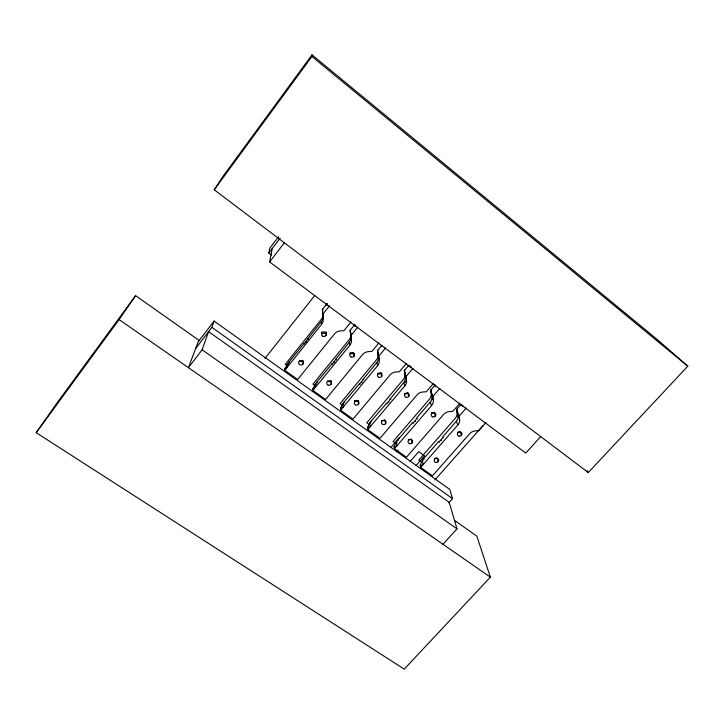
<?xml version="1.0" encoding="UTF-8"?>
<svg xmlns="http://www.w3.org/2000/svg" width="724" height="724" viewBox="0 0 724 724"><rect width="100%" height="100%" fill="white"/><g stroke="black" fill="none" stroke-linecap="round" stroke-linejoin="round"><path stroke-width="1.09" d="M302.949 364.145L303.048 361.005M214.232 189.779L311.917 56.499L312.008 54.852L657.265 339.52L687.8 366.208L588.268 472.555L214.232 189.779L222.956 176.403L312.008 54.852M287.184 367.312L287.419 364.317M351.013 321.981L344.009 330.624L340.479 330.877A8.389 8.018 -4.8 0 0 334.425 334.008L297.654 379.503L284.776 370.308L284.921 368.643A2.923 0.516 -54.2 0 1 285.256 368.027L288.496 362.624L304.053 343.438A4.082 0.724 -53.9 0 0 307.718 338.859L321.42 321.492A8.389 8.073 2.2 0 0 322.252 320.216L322.832 318.786M540.719 436.608L525.76 453.079L269.627 261.943L272.224 248.531M271.5 255.056L268.785 253.02L269.771 248.232L278.559 236.739M322.904 318.515L323.076 314.605A8.317 8.009 2.3 0 1 321.347 319.239L285.283 364.326L287.093 365.62M405.368 379.53L405.331 375.937M378.371 359.602L378.408 355.937M431.848 399.205L432.029 396.725L430.789 390.453L431.205 389.575M350.814 339.511L350.235 340.923A8.299 7.928 -5.3 0 1 349.393 342.171L335.692 359.285A4.036 0.86 -53.9 0 1 332.017 363.792L316.397 382.652L313.293 388.028A2.896 0.615 -54.3 0 0 312.94 388.707L312.958 390.444L325.592 399.476L362.452 354.706A8.317 7.873 -10.1 0 1 368.48 351.62L371.964 351.366L378.987 342.859M378.299 359.864L377.756 361.158A8.226 7.792 -10.4 0 1 376.86 362.48L363.149 379.34A4 0.986 -53.9 0 1 359.466 383.774L343.791 402.327L340.778 407.757M431.766 399.467L431.169 400.815A8.091 7.502 -16.4 0 1 430.318 402.001L417.133 417.395A1.439 0.453 -53.8 0 0 416.924 417.721L416.608 418.382A3.937 1.24 -53.9 0 1 412.906 422.68L412.553 422.843A1.448 0.453 -54 0 0 412.237 423.088L396.978 440.826A1.62 0.507 -54.5 0 0 396.707 441.233L394.363 446.038A2.815 0.887 -54.5 0 0 394.064 446.726M195.652 348.543L211.87 327.357L214.069 321.058L449.722 489.379L452.536 498.655L448.771 502.854M214.069 321.058L198.186 341.837L188.421 367.665L202.141 349.801L208.602 331.619L449.206 502.366L456.989 528.828L442.961 544.267M485.876 422.653L478.817 430.635L475.46 430.889A8.055 7.285 -19.3 0 0 469.559 433.794L432.445 475.84L420.689 467.433L420.173 465.378A2.796 0.968 -54.6 0 1 420.418 464.736L422.68 459.876A1.602 0.552 -54.5 0 1 422.943 459.469L438.228 442.002A1.439 0.498 -54 0 1 438.554 441.767L438.916 441.613A3.901 1.357 -53.9 0 0 442.626 437.377L442.871 436.834A1.439 0.498 -53.8 0 1 443.133 436.4L456.337 421.241A8.027 7.358 -18.1 0 0 457.188 420.065L457.794 418.743A5.159 4.163 89.7 0 0 457.912 418.508L457.668 414.644M457.631 414.562L456.708 409.721L457.106 408.843M433.414 383.485L426.364 391.72L422.943 391.974A8.181 7.575 -16.1 0 0 416.979 394.969L379.982 438.346L367.792 429.631L367.521 427.721A2.842 0.796 -54.5 0 1 367.801 427.088L370.272 422.255A1.629 0.453 -54.4 0 1 370.543 421.848L386.426 403.404A3.964 1.113 -53.9 0 0 390.118 399.033L403.829 382.426A8.154 7.638 -13.9 0 0 404.68 381.213L405.277 379.847A5.249 4.036 -87 0 0 405.395 379.602M405.268 375.711L404.399 370.833L404.834 369.964M378.371 355.756L377.53 350.859L377.991 349.991M312.958 390.444L349.773 345.339A8.389 8.009 -5.3 0 0 351.439 339.004L350.172 330.515L350.651 329.655M284.776 370.308L321.51 324.47A8.48 8.145 2 0 0 323.121 318.017L322.47 314.65L322.804 308.94M454.717 520.556L476.854 536.158L490.365 577.155L404.245 669.148L36.2 432.69L119.107 319.574L135.596 295.654L199.236 340.506M36.2 432.69L58.943 400.3L135.596 295.654M268.785 253.02L280.134 238.196M269.627 261.943L284.342 242.784M264.939 358.434L314.786 295.464M322.298 309.582L327.049 303.609M322.47 314.65L329.465 305.89M354.905 324.406L350.144 330.28L350.742 333.538A8.236 7.873 -5.2 0 1 349.104 339.773L312.958 384.154L315.619 386.064M327.013 303.691L326.225 304.65L327.121 305.32M350.832 335.692L357.846 327.076M381.575 345.656L377.476 350.606L378.037 353.81A8.163 7.738 -10.4 0 1 376.362 359.946L340.135 403.63L342.742 405.503M406.454 363.358L399.413 371.729L395.956 371.982A8.245 7.72 -13.6 0 0 389.964 375.023L353.031 419.087L340.624 410.218L377.521 365.828A8.308 7.855 -10.4 0 0 379.231 359.593L378.67 356.344L385.693 347.864M354.606 324.804L354.081 325.429L354.796 325.963M408.671 365.403L404.327 370.57L404.852 373.72A8.091 7.593 -14 0 1 403.123 379.756L366.824 422.762L369.394 424.608M367.792 429.631L404.761 385.946A8.236 7.711 -13.8 0 0 406.517 379.81L405.992 376.616L413.033 368.272M381.955 345.212L381.43 345.837L382.29 346.479M435.043 385.096L430.699 390.173L431.178 393.268A8.027 7.448 -16.4 0 1 429.413 399.214L393.051 441.568L395.775 443.513M459.885 403.241L452.826 411.359L449.441 411.612A8.118 7.43 -17.9 0 0 443.504 414.553L406.445 457.26L394.471 448.699L431.513 405.693A8.172 7.566 -16.3 0 0 433.314 399.657L432.825 396.517L439.875 388.308M397.367 440.328L398.2 440.771M390.797 447.604L399.331 437.676M396.707 451.821L398.128 450.174M410.182 461.441L418.725 451.631L424.563 455.83L416.01 465.613M408.816 365.258L408.282 365.864L408.979 366.389M460.953 404.426L456.6 409.431L457.043 412.481A7.964 7.312 -18.2 0 1 455.242 418.327L418.825 460.039L422.382 462.591M420.689 467.433L457.776 425.088A8.109 7.421 -18.1 0 0 459.622 419.151L459.17 416.065L466.229 407.983M434.871 479.958L482.827 425.748M435.187 384.951L434.662 385.548L435.495 386.173M461.098 404.291L460.564 404.879L461.568 405.621M119.107 319.574L490.365 577.155M202.141 349.801L456.989 528.828M211.87 327.357L452.536 498.655M285.31 367.928L286.107 368.507M313.32 387.974L314.107 388.544M340.832 407.657L341.61 408.218M367.846 426.997L368.607 427.54M394.39 445.984L395.132 446.518M420.463 464.636L421.196 465.161M284.921 368.643L285.727 369.213M312.958 388.697L313.745 389.259M340.787 407.757A2.869 0.706 -54.4 0 0 340.47 408.399L341.257 408.942M367.521 427.721L368.281 428.264M394.824 447.251L394.082 446.717L394.471 448.699M420.173 465.378L420.906 465.903M288.822 362.208L289.618 362.787M316.723 382.245L317.51 382.815M344.117 401.92L344.886 402.481M371.023 421.25L371.783 421.793M423.422 458.889L424.155 459.414M287.672 363.873L288.469 364.444M315.592 383.901L316.37 384.462M343.004 403.567L343.773 404.128M369.928 422.888L370.688 423.431M396.372 441.866L397.123 442.4M422.363 460.509L423.097 461.034M305.881 341.547L306.677 342.135M333.882 361.964L334.669 362.543M361.376 382.01L362.145 382.571M388.372 401.693L389.132 402.245M414.888 421.024L415.63 421.567M440.934 440.011L441.667 440.545M304.053 343.438L304.858 344.018M332.017 363.792L332.805 364.362M359.466 383.774L360.235 384.335M386.426 403.404L387.186 403.956M412.906 422.68L413.648 423.223M438.916 441.613L439.649 442.147M307.718 338.859L308.524 339.438M335.692 359.285L336.479 359.855M363.149 379.34L363.928 379.901M390.118 399.033L390.879 399.585M416.608 418.382L417.35 418.924M442.626 437.377L443.35 437.911M404.68 381.213L406.436 382.516M431.685 395.313L433.45 396.616M431.712 395.394L433.477 396.707M311.917 56.499L687.8 366.208M587.055 470.654L588.268 472.555M456.708 409.721L459.17 416.065M457.478 413.603L459.622 419.151M456.337 421.241L457.776 425.088M460.156 431.857L461.441 435.305M457.731 432.21L457.912 432.699M430.789 390.453L432.825 396.517M431.549 394.408L433.314 399.657M435.323 416.083L434.092 412.3A2.335 2.154 -16.5 0 1 431.585 413.078M430.318 402.001L431.513 405.693M431.576 412.961L431.721 413.431M437.151 458.03L438.237 461.668M434.554 458.6L434.699 459.125M404.399 370.833L405.992 376.616M405.132 374.742L406.517 379.81M407.757 392.897L408.725 396.508M403.829 382.426L404.761 385.946M404.942 393.358L405.06 393.811M422.155 460.953L423.115 464.663M411.223 439.097L412.146 442.862M408.427 439.767L408.553 440.273M377.53 350.859L378.67 356.344M378.236 354.787L379.231 359.593M396.164 442.31L396.897 445.884M380.942 373.141L381.639 376.58M376.86 362.48L377.521 365.828M377.783 373.186L377.91 373.837M384.942 420.336L385.584 423.712M381.838 420.59L381.928 421.078M350.172 330.515L350.769 333.963M322.307 309.8L322.596 311.528M369.702 423.332L370.208 426.771M350.914 334.823L350.986 335.429M354.054 356.28L353.629 353.013A2.398 2.281 -7 0 1 350.108 353.303M350.859 334.461L351.439 339.004M351.004 335.637L350.896 339.248A5.358 3.891 -84.6 0 1 350.868 339.538M358.108 400.752L358.543 404.218M349.393 342.171L349.773 345.339M350.172 352.869L350.253 353.484M354.733 400.834L354.814 401.53M342.769 404.019L343.04 407.313M340.488 408.381L340.624 410.218M330.814 380.842L331.004 384.363M325.809 332.524L325.945 335.601M323.004 314.822L323.121 318.017M322.053 331.981L322.071 332.75M321.42 321.492L321.51 324.47M315.338 384.344L315.365 387.494M463.767 406.3A4.905 1.692 -52.9 0 1 462.546 405.078M459.297 431.902A2.317 2.109 -18.2 0 1 457.93 432.201M436.536 457.921A2.29 2.072 -14.7 0 1 434.762 458.31M410.861 439.142A2.308 2.118 -12.7 0 1 408.68 439.613M411.25 366.778A4.996 1.394 -53.1 0 1 410.028 365.873M407.884 392.734A2.353 2.19 -14.3 0 1 404.816 393.521M384.851 419.857A2.335 2.154 -10.2 0 1 381.937 420.481M381.177 372.788A2.371 2.235 -11.3 0 1 377.611 373.557M358.081 400.526A2.353 2.19 -6.9 0 1 354.47 400.671M326.144 331.963A2.416 2.317 -0.8 0 1 321.818 332.298M303.057 360.796A2.398 2.272 2.8 0 1 299.374 360.932M356.063 326.18A5.086 1.059 -53.3 0 1 355.493 325.474M331.049 380.498A2.371 2.235 -2.6 0 1 327.32 381.132M459.134 436.12A2.344 2.127 -18.1 0 0 461.903 433.278A2.344 2.127 -18.1 0 0 458.002 432.608A2.344 2.127 -18.1 0 0 459.134 436.12M435.721 462.419A2.317 2.091 -14.6 0 0 438.726 459.894A2.317 2.091 -14.6 0 0 434.961 458.871A2.317 2.091 -14.6 0 0 435.721 462.419M432.762 416.852A2.362 2.172 -16.5 0 0 435.821 414.246A2.362 2.172 -16.5 0 0 431.984 413.169A2.362 2.172 -16.5 0 0 432.762 416.852M409.612 443.622A2.335 2.136 -12.7 0 0 412.626 441.061A2.335 2.136 -12.7 0 0 408.807 440.011A2.335 2.136 -12.7 0 0 409.612 443.622M406.146 397.295A2.38 2.208 -14.3 0 0 409.214 394.643A2.38 2.208 -14.3 0 0 405.322 393.548A2.38 2.208 -14.3 0 0 406.146 397.295M382.806 424.409A2.353 2.172 -10.2 0 0 386.091 422.101A2.353 2.172 -10.2 0 0 382.372 420.671A2.353 2.172 -10.2 0 0 382.806 424.409M378.806 377.294A2.398 2.253 -11.3 0 0 382.154 374.905A2.398 2.253 -11.3 0 0 378.362 373.412A2.398 2.253 -11.3 0 0 378.806 377.294M355.52 404.825A2.38 2.217 -6.9 0 0 359.05 402.806A2.38 2.217 -6.9 0 0 355.466 400.987A2.38 2.217 -6.9 0 0 355.52 404.825M322.623 336.108A2.444 2.335 -0.9 0 0 326.452 334.352A2.444 2.335 -0.9 0 0 322.958 332.072A2.444 2.335 -0.9 0 0 322.623 336.108M299.664 364.643A2.425 2.29 2.7 0 0 303.437 362.923A2.425 2.29 2.7 0 0 299.953 360.679A2.425 2.29 2.7 0 0 299.664 364.643M350.968 356.905A2.416 2.299 -7 0 0 354.57 354.823A2.416 2.299 -7 0 0 350.914 352.923A2.416 2.299 -7 0 0 350.968 356.905M327.954 384.978A2.398 2.253 -2.7 0 0 331.502 382.933A2.398 2.253 -2.7 0 0 327.854 381.077A2.398 2.253 -2.7 0 0 327.954 384.978"/></g></svg>
